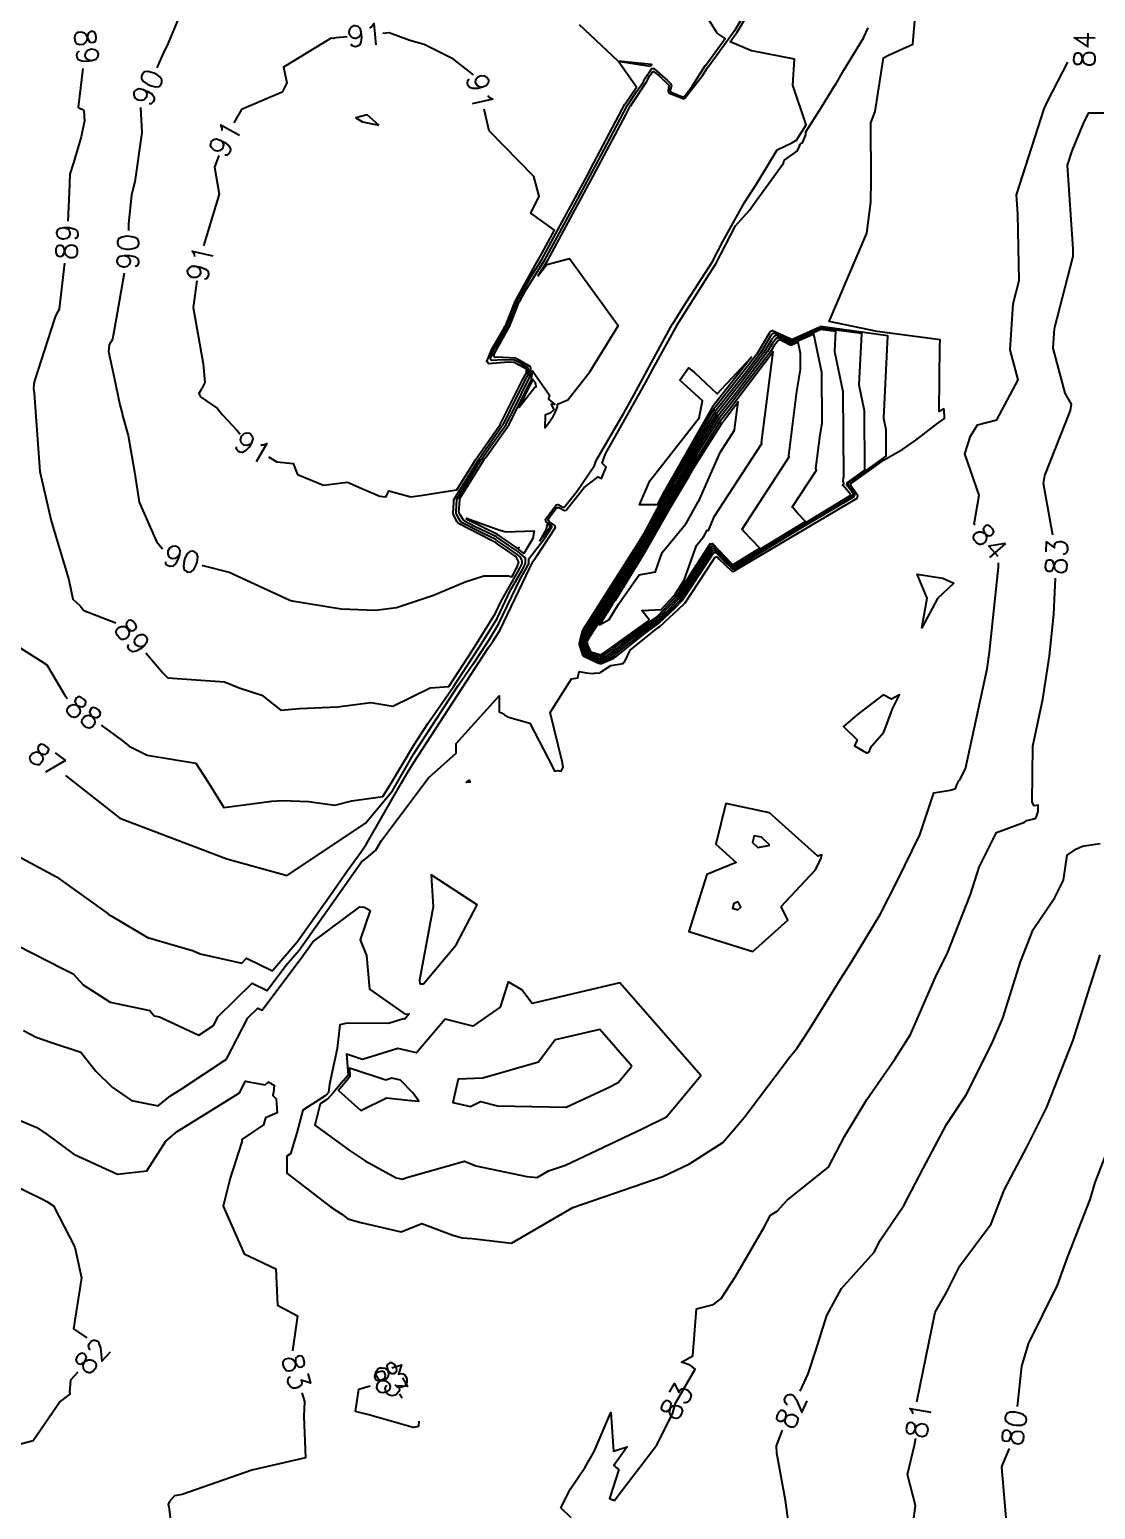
# Model space of a CAD drawing. Header units: metres. Extents: x 729358 to 732680, y 1423022 to 1426117.
# Drawn here: x 730585.2 to 730911.2, y 1424965.1 to 1425417.7 of the extents above; entities that cross this region are included whole.
import ezdxf

# ---------------------------------------------------------------- set-up
doc = ezdxf.new("R2010")
doc.units = ezdxf.units.M
doc.header["$MEASUREMENT"] = 0
for name, color, linetype in [('HR36 IE-Exi_Xref$0$CONTOUR', 8, 'Continuous'), ('HR36 IE-Exi_Xref$0$CONTOURINDEX', 10, 'Continuous'), ('HR36 IE-Exi_Xref$0$CONTOURTEXT', 7, 'Continuous')]:
    doc.layers.add(name, color=color, linetype=linetype)
doc.styles.add('HR36 IE-Exi_Xref$0$5mm', font='simplex', dxfattribs={"height": 5})

msp = doc.modelspace()

# ---------------------------------------------------------------- linework, layer by layer
at = {"layer": 'HR36 IE-Exi_Xref$0$CONTOUR', "flags": 128}
for points, elevation in [([(730781.51, 1425400.62), (730781.2, 1425399.67), (730781.15, 1425399.15), (730781.14, 1425398.98), (730781.25, 1425398.8), (730781.32, 1425398.65), (730781.43, 1425398.58), (730783.13, 1425397.91), (730784.89, 1425397.15), (730785.05, 1425397.13), (730785.26, 1425397.18), (730785.4, 1425397.24), (730785.48, 1425397.32), (730787.89, 1425400.4), (730791.99, 1425406.84), (730792, 1425406.86), (730792, 1425406.86), (730797.99, 1425415.03), (730795.55, 1425416.63), (730793.01, 1425420.72), (730786.54, 1425434.01), (730783.58, 1425439.19), (730779.55, 1425441.73), (730763.9, 1425450.86)], 89), ([(730702.65, 1425196.15), (730702.66, 1425196.16), (730716.3, 1425217.13), (730720.83, 1425223.63), (730720.85, 1425223.65), (730723.41, 1425227.56), (730725.86, 1425231.31), (730728.67, 1425235.89), (730735.26, 1425249.67), (730737.37, 1425253.38), (730737.65, 1425253.91), (730737.66, 1425253.92), (730737.88, 1425254.43), (730737.89, 1425255.89), (730742.71, 1425262.12), (730744.91, 1425265.51), (730744.97, 1425265.67), (730744.92, 1425265.89), (730744.89, 1425266.05), (730744.28, 1425266.47), (730744.18, 1425266.6), (730744.17, 1425266.6), (730743.12, 1425267.34), (730743.08, 1425267.38), (730743.07, 1425267.43), (730742.96, 1425267.97), (730742.97, 1425268.02), (730742.98, 1425268.03), (730745.82, 1425271.81), (730746.24, 1425272.35), (730746.27, 1425272.37), (730746.77, 1425272.47), (730746.82, 1425272.48), (730746.85, 1425272.47), (730747.77, 1425271.95), (730747.94, 1425271.9), (730748.42, 1425271.66), (730748.59, 1425271.7), (730748.77, 1425271.73), (730748.88, 1425271.83), (730752.58, 1425276.49), (730757.97, 1425284.42), (730757.98, 1425284.45), (730758.5, 1425285.94), (730766.98, 1425300.46), (730770.05, 1425305.96), (730779.44, 1425323.27), (730781.9, 1425327.74), (730781.92, 1425327.76), (730781.92, 1425327.77), (730785.2, 1425333), (730793.98, 1425346.56), (730794, 1425346.58), (730794.01, 1425346.6), (730797.27, 1425352.88), (730803.83, 1425364.83), (730803.84, 1425364.85), (730803.85, 1425364.86), (730807.63, 1425370.69), (730813.86, 1425380.92), (730814.02, 1425381.06), (730814.07, 1425381.11), (730814.07, 1425381.11), (730818.35, 1425383.14), (730819.58, 1425383.77), (730819.73, 1425383.9), (730819.76, 1425383.93), (730819.77, 1425383.95), (730820.96, 1425385.82), (730822.68, 1425388.61), (730818.68, 1425400.74), (730819.17, 1425408.71), (730806.09, 1425411.23), (730806.03, 1425411.26), (730799.45, 1425414.01), (730801.57, 1425416.9), (730801.59, 1425416.93), (730801.59, 1425416.94), (730811.06, 1425433.01)], 87), ([(730864.92, 1425301.72), (730863.36, 1425300.91), (730863.61, 1425320.96), (730863.71, 1425322.81), (730863.71, 1425322.81), (730844.42, 1425325.44), (730829.77, 1425328.49), (730841.33, 1425355.51), (730842.52, 1425364.94), (730842.6, 1425371.83), (730842.5, 1425389.25), (730843.8, 1425392.67), (730846.36, 1425409.08), (730847.88, 1425409.9), (730855.38, 1425413.29), (730856.48, 1425426.48)], 85), ([(730682.33, 1425415.54), (730678.9, 1425415.22), (730678.5, 1425415.11), (730678.17, 1425415.02), (730677.46, 1425415.12), (730662.87, 1425406.29), (730663.9, 1425401.43), (730662.48, 1425398.61), (730650.02, 1425393.29), (730647.72, 1425389.18)], 91), ([(730720.96, 1425403.93), (730714.88, 1425408.68), (730705.93, 1425413.23), (730701.55, 1425414.45), (730695.17, 1425416.72), (730693.24, 1425416.54)], 91), ([(730898.15, 1425263.07), (730895.33, 1425278.96), (730895.7, 1425281.31), (730903.56, 1425301.24), (730903.91, 1425303.18), (730901.94, 1425306.59), (730898.3, 1425320.31), (730898.69, 1425326.27), (730904.38, 1425348.44), (730904.34, 1425350.58), (730902.67, 1425376.31), (730904.08, 1425380.7), (730907.78, 1425389.58), (730909.2, 1425392.29), (730917.2, 1425392.31), (730924.31, 1425398.52), (730924.43, 1425411.56)], 83), ([(730601.48, 1425405.87), (730600.09, 1425393.97), (730600.29, 1425393.86), (730600.97, 1425393.49), (730601.16, 1425393.38), (730601.84, 1425393.01), (730601.97, 1425389.49), (730601.96, 1425389.47), (730601.04, 1425384.9), (730598.68, 1425376.97), (730597.49, 1425373.54), (730597.37, 1425367.92), (730596.95, 1425359.18)], 89), ([(730620.78, 1425227.17), (730625.98, 1425221.04), (730627.5, 1425219.51), (730644.82, 1425218.25), (730649.3, 1425216.43), (730656.25, 1425214.15), (730662.09, 1425209.54), (730667.74, 1425210.09), (730679.4, 1425210.58), (730689.55, 1425211.93), (730696.33, 1425210.82), (730707.78, 1425216.42), (730707.8, 1425216.43), (730713.45, 1425216.85), (730714.96, 1425219.17), (730720.89, 1425228.22), (730727.71, 1425239.3), (730729.42, 1425242.88), (730734.58, 1425251.93), (730735.27, 1425253.22), (730735.29, 1425253.26), (730735.83, 1425254.49), (730735.83, 1425255.25), (730735.85, 1425255.39), (730735.82, 1425255.49), (730735.38, 1425256.39), (730734.27, 1425257.29), (730730.24, 1425260.08), (730727.85, 1425261.73), (730727.84, 1425261.74), (730727.82, 1425261.75), (730727.8, 1425261.76), (730723.91, 1425263.65), (730717.28, 1425267.02), (730717.2, 1425267.09), (730717.08, 1425267.21), (730716.42, 1425268.27), (730715.71, 1425269.82), (730715.67, 1425269.94), (730715.64, 1425270.07), (730715.64, 1425270.11), (730715.77, 1425272.14), (730715.88, 1425274), (730715.91, 1425274.11), (730715.95, 1425274.22), (730719.05, 1425279.24), (730723.37, 1425286.21), (730723.37, 1425286.22), (730723.4, 1425286.25), (730725.81, 1425289.74), (730731, 1425296.99), (730731.01, 1425297.01), (730731.03, 1425297.06), (730733.58, 1425302.17), (730737.63, 1425310.33), (730737.67, 1425310.47), (730738.24, 1425311.5), (730738.49, 1425314.2), (730738.5, 1425314.26), (730738.49, 1425314.31), (730738.32, 1425314.66), (730738.28, 1425314.7), (730738.28, 1425314.71), (730734.43, 1425316.94), (730733.96, 1425317.19), (730733.76, 1425317.25), (730733.73, 1425317.26), (730733.73, 1425317.26), (730728.13, 1425317.53), (730727.65, 1425317.5), (730727.43, 1425317.57), (730727.4, 1425317.61), (730727.24, 1425317.77), (730727.17, 1425317.99), (730727.27, 1425318.25), (730727.32, 1425318.48), (730727.33, 1425318.51), (730727.33, 1425318.52), (730728.61, 1425320.87), (730729.03, 1425321.59), (730731.99, 1425326.9), (730732, 1425326.91), (730732.02, 1425326.96), (730732.63, 1425328.5), (730734.97, 1425334.43), (730734.98, 1425334.44), (730735.01, 1425334.5), (730737.08, 1425338.23), (730742.81, 1425347.31), (730742.81, 1425347.33), (730750.53, 1425361.59), (730756.72, 1425373.02), (730756.72, 1425373.03), (730762.7, 1425384.31), (730768.12, 1425394.63), (730768.13, 1425394.65), (730768.15, 1425394.68), (730770.99, 1425398.89), (730772.95, 1425401.81), (730772.96, 1425401.83), (730772.97, 1425401.85), (730773.54, 1425402.91), (730775.4, 1425405.72), (730775.47, 1425405.79), (730775.56, 1425405.82), (730776.02, 1425405.89), (730776.12, 1425405.87), (730776.18, 1425405.83), (730780.28, 1425402.14), (730781.31, 1425401.14), (730781.35, 1425401.08), (730781.51, 1425400.68), (730781.51, 1425400.62)], 89), ([(730691.99, 1425388.47), (730688.43, 1425391.67), (730685.04, 1425390.77), (730687.06, 1425389.57), (730691.99, 1425388.47)], 91.5), ([(730741.9, 1425349.22), (730745.76, 1425356.36), (730738.57, 1425361.61), (730741.04, 1425366.76), (730739.4, 1425372.78), (730725.73, 1425386.74), (730724.23, 1425393.44)], 91), ([(730643.09, 1425379.22), (730641.8, 1425375.7), (730643.16, 1425367.44), (730638.42, 1425351.64)], 91), ([(730595.9, 1425346.35), (730594.22, 1425332.31), (730594.22, 1425332.15), (730593.72, 1425331.28), (730593.72, 1425331.28), (730593.23, 1425330.41), (730593.22, 1425330.41), (730593.2, 1425330.39), (730592.85, 1425329.23), (730586.68, 1425310.27), (730586.53, 1425309.2), (730586.38, 1425307.95), (730586.66, 1425306.61), (730586.8, 1425303.73), (730588.38, 1425282.55), (730591.86, 1425267.48), (730593.28, 1425262.69), (730597.22, 1425249.46), (730598.42, 1425243.53), (730600.65, 1425241.54), (730601.8, 1425240.06), (730611.64, 1425236.28)], 89), ([(730658.25, 1425287.11), (730660.84, 1425285.58), (730665.83, 1425284.98), (730667.12, 1425281.62), (730675.08, 1425278.43), (730682.49, 1425279.32), (730686.87, 1425277.37), (730692.38, 1425275.04), (730694.18, 1425274.87), (730694.46, 1425275.39), (730694.66, 1425275.75), (730694.94, 1425276.27), (730695.14, 1425276.63), (730701.82, 1425274.86), (730701.83, 1425274.85), (730701.84, 1425274.85), (730705.54, 1425275.38), (730712.53, 1425276.43), (730715.92, 1425276.93), (730720.78, 1425284.78), (730721.6, 1425286.11), (730721.62, 1425286.14), (730721.63, 1425286.14), (730728.21, 1425295.63), (730729.23, 1425297.06), (730729.26, 1425297.11), (730729.27, 1425297.12), (730735.37, 1425309.41), (730735.89, 1425310.45), (730735.9, 1425310.46), (730737.17, 1425312.79), (730737.21, 1425313.29), (730737.27, 1425313.5), (730737.22, 1425313.71), (730737.19, 1425313.78), (730737.05, 1425313.93), (730737.02, 1425313.95), (730736.23, 1425314.4), (730733.46, 1425315.89), (730733.4, 1425315.9), (730733.22, 1425315.94), (730733.21, 1425315.94), (730731.65, 1425316.02), (730725.6, 1425315.56), (730725.54, 1425315.58), (730725.14, 1425316.08), (730725.1, 1425316.12), (730725.08, 1425316.18), (730726.48, 1425319.65), (730726.48, 1425319.7), (730726.49, 1425319.71), (730726.51, 1425319.76), (730726.79, 1425320.28), (730730.1, 1425325.93), (730730.7, 1425327), (730730.73, 1425327.05), (730730.73, 1425327.06), (730733.5, 1425334.08), (730733.68, 1425334.54), (730733.71, 1425334.59), (730733.71, 1425334.59), (730740.37, 1425346.58), (730741.02, 1425347.61), (730741.02, 1425347.61), (730741.9, 1425349.22)], 91), ([(730636.39, 1425340.88), (730635.25, 1425332.76), (730638.29, 1425315.47), (730638.87, 1425309.82), (730638.01, 1425308.19), (730637.95, 1425308.08), (730637.52, 1425307.32), (730637.46, 1425307.21), (730637.03, 1425306.45), (730637.46, 1425305.45), (730642.66, 1425301.86), (730644.13, 1425300.06), (730648.66, 1425295.08), (730649.62, 1425294.04)], 91), ([(730818.05, 1425322.56), (730817.42, 1425322.89), (730817.36, 1425322.91), (730812.97, 1425324.92), (730812.88, 1425324.9), (730812.82, 1425324.85), (730812.41, 1425324.7), (730811.83, 1425323.97), (730811.83, 1425323.96), (730808.75, 1425318.77), (730808.72, 1425318.74), (730804.03, 1425312.55), (730794.93, 1425300.91), (730794.9, 1425300.86), (730794.9, 1425300.86), (730794.89, 1425300.86), (730792.3, 1425296.75), (730781.56, 1425277.96), (730779.86, 1425275.12), (730779.86, 1425275.1), (730774.03, 1425264.27), (730772.33, 1425261.31), (730772.31, 1425261.28), (730770.27, 1425257.95), (730756.75, 1425236.72), (730756.75, 1425236.72), (730755.25, 1425234.37), (730755.25, 1425234.36), (730755.21, 1425234.26), (730754.55, 1425233.21), (730753.78, 1425230.15), (730753.76, 1425230.09), (730753.77, 1425230.02), (730753.78, 1425229.78), (730754.65, 1425227.07), (730754.81, 1425226.69), (730754.96, 1425226.52), (730754.98, 1425226.48), (730755.02, 1425226.46), (730758.84, 1425224.6), (730759.65, 1425224.38), (730759.72, 1425224.38), (730760.01, 1425224.38), (730760.09, 1425224.41), (730763.19, 1425225.78), (730764.18, 1425226.44), (730764.18, 1425226.44), (730764.25, 1425226.49), (730771.51, 1425232.36), (730777.32, 1425236.52), (730777.34, 1425236.53), (730777.38, 1425236.57), (730781.55, 1425240.45), (730784.25, 1425243.36), (730784.27, 1425243.39), (730784.31, 1425243.44), (730789.08, 1425250.66), (730794.12, 1425258.37), (730794.16, 1425258.42), (730794.55, 1425258.46), (730794.65, 1425258.51), (730794.78, 1425258.51), (730794.88, 1425258.46), (730797.9, 1425255.24), (730800.01, 1425253.24), (730800.08, 1425253.19), (730800.2, 1425253.17), (730800.49, 1425253.13), (730800.61, 1425253.17), (730828.88, 1425270.43), (730836.94, 1425275.19), (730837.01, 1425275.25), (730837.04, 1425275.36), (730837.15, 1425275.54), (730837.16, 1425275.75), (730836.8, 1425276.3), (730836.71, 1425276.49), (730836.71, 1425276.49), (730835.2, 1425278.38), (730835.19, 1425278.41), (730835.27, 1425279.03), (730835.28, 1425279.07), (730835.31, 1425279.1), (730840.72, 1425282.98), (730840.62, 1425301.16), (730838.98, 1425308.95), (730838.96, 1425309.19), (730839.76, 1425324.72), (730839.77, 1425324.74), (730827.1, 1425326.47), (730827.09, 1425326.46), (730827.03, 1425326.4), (730826.9, 1425326.28), (730821.95, 1425324.08), (730818.51, 1425322.55), (730818.35, 1425322.52), (730818.23, 1425322.52), (730818.05, 1425322.56)], 86.5), ([(730817.99, 1425322.13), (730816.79, 1425322.76), (730816.69, 1425322.78), (730813.54, 1425324.23), (730813.4, 1425324.2), (730813.3, 1425324.12), (730813.01, 1425324.02), (730812.14, 1425322.91), (730812.13, 1425322.9), (730809.83, 1425319.02), (730809.81, 1425318.99), (730802.76, 1425309.7), (730795.34, 1425300.2), (730795.31, 1425300.17), (730795.31, 1425300.16), (730795.3, 1425300.16), (730791.44, 1425294.03), (730782.53, 1425278.45), (730780.06, 1425274.32), (730780.06, 1425274.31), (730775.22, 1425265.3), (730772.43, 1425260.47), (730772.41, 1425260.44), (730769.08, 1425255), (730758.11, 1425237.77), (730758.11, 1425237.77), (730755.9, 1425234.3), (730755.89, 1425234.3), (730755.86, 1425234.21), (730754.88, 1425232.67), (730754.27, 1425230.22), (730754.24, 1425230.14), (730754.26, 1425230.03), (730754.26, 1425229.84), (730754.96, 1425227.67), (730755.26, 1425226.96), (730755.38, 1425226.82), (730755.42, 1425226.76), (730755.5, 1425226.71), (730758.5, 1425225.25), (730759.66, 1425224.95), (730759.76, 1425224.94), (730759.98, 1425224.94), (730760.1, 1425224.98), (730762.5, 1425226.04), (730763.83, 1425226.94), (730763.83, 1425226.94), (730763.89, 1425226.97), (730769.53, 1425231.54), (730777.11, 1425236.97), (730777.12, 1425236.98), (730777.18, 1425237.02), (730780.28, 1425239.91), (730783.8, 1425243.7), (730783.82, 1425243.73), (730783.85, 1425243.77), (730787.47, 1425249.26), (730793.88, 1425259.06), (730793.91, 1425259.09), (730794.41, 1425259.14), (730794.49, 1425259.18), (730794.57, 1425259.18), (730794.65, 1425259.14), (730798.49, 1425255.06), (730800.01, 1425253.61), (730800.1, 1425253.55), (730800.25, 1425253.51), (730800.46, 1425253.49), (730800.62, 1425253.54), (730836.41, 1425275.39), (730836.39, 1425275.4), (730834.13, 1425278.21), (730833.87, 1425278.36), (730834.26, 1425278.96), (730834.11, 1425279.3), (730834.11, 1425279.3), (730834.02, 1425279.6), (730834.15, 1425280.64), (730834.21, 1425280.99), (730834.21, 1425281.02), (730834.07, 1425307), (730831.5, 1425319.15), (730831.48, 1425319.53), (730831.78, 1425325.36), (730831.79, 1425325.39), (730827.04, 1425326.04), (730827.04, 1425326.03), (730827.01, 1425326.01), (730826.84, 1425325.85), (730824.93, 1425325), (730818.45, 1425322.12), (730818.34, 1425322.09), (730818.12, 1425322.1), (730817.99, 1425322.13)], 87), ([(730817.93, 1425321.7), (730816.16, 1425322.62), (730816.01, 1425322.66), (730814.11, 1425323.53), (730813.93, 1425323.5), (730813.79, 1425323.39), (730813.61, 1425323.33), (730812.44, 1425321.85), (730812.43, 1425321.84), (730810.91, 1425319.26), (730810.89, 1425319.25), (730801.5, 1425306.86), (730795.74, 1425299.5), (730795.73, 1425299.47), (730795.72, 1425299.46), (730795.72, 1425299.46), (730790.58, 1425291.32), (730783.5, 1425278.94), (730780.26, 1425273.52), (730780.26, 1425273.51), (730776.4, 1425266.33), (730772.53, 1425259.62), (730772.52, 1425259.6), (730767.88, 1425252.04), (730759.47, 1425238.82), (730759.46, 1425238.82), (730756.54, 1425234.23), (730756.53, 1425234.23), (730756.51, 1425234.16), (730755.22, 1425232.12), (730754.77, 1425230.29), (730754.73, 1425230.18), (730754.75, 1425230.04), (730754.75, 1425229.9), (730755.27, 1425228.28), (730755.72, 1425227.22), (730755.8, 1425227.12), (730755.87, 1425227.03), (730755.99, 1425226.97), (730758.17, 1425225.9), (730759.67, 1425225.51), (730759.79, 1425225.5), (730759.95, 1425225.5), (730760.1, 1425225.56), (730761.82, 1425226.31), (730763.48, 1425227.44), (730763.49, 1425227.44), (730763.53, 1425227.46), (730767.55, 1425230.72), (730776.9, 1425237.41), (730776.91, 1425237.42), (730776.98, 1425237.48), (730779.02, 1425239.38), (730783.34, 1425244.04), (730783.37, 1425244.08), (730783.39, 1425244.1), (730785.86, 1425247.85), (730793.65, 1425259.75), (730793.66, 1425259.77), (730794.27, 1425259.83), (730794.32, 1425259.85), (730794.37, 1425259.85), (730794.42, 1425259.83), (730799.07, 1425254.87), (730800.01, 1425253.98), (730800.11, 1425253.9), (730800.3, 1425253.86), (730800.43, 1425253.85), (730800.62, 1425253.91), (730822.5, 1425267.27), (730820.05, 1425269.81), (730818.66, 1425271.53), (730818.5, 1425271.63), (730825.9, 1425283.03), (730825.79, 1425283.29), (730825.79, 1425283.3), (730825.72, 1425283.53), (730827.02, 1425293.84), (730827.61, 1425297.39), (730827.6, 1425297.67), (730827.52, 1425312.85), (730825.03, 1425324.63), (730818.39, 1425321.68), (730818.33, 1425321.67), (730818.01, 1425321.68), (730817.93, 1425321.7)], 87.5), ([(730774.77, 1425237.08), (730772.51, 1425240.03), (730772.54, 1425240.07), (730778.41, 1425240.37), (730782.43, 1425244.71), (730782.48, 1425244.77), (730782.48, 1425244.77), (730782.65, 1425245.04), (730785.45, 1425249.32), (730789.16, 1425260), (730791.19, 1425262.48), (730791.25, 1425262.58), (730791.41, 1425262.69), (730792.46, 1425264.59), (730792.66, 1425264.61), (730792.82, 1425264.51), (730794.73, 1425268.91), (730809.19, 1425291.17), (730809.14, 1425291.28), (730809.14, 1425291.3), (730809.11, 1425291.4), (730812.63, 1425319.18), (730798.97, 1425301.17), (730796.56, 1425298.09), (730796.55, 1425298.08), (730796.54, 1425298.07), (730796.54, 1425298.06), (730788.86, 1425285.89), (730785.45, 1425279.93), (730780.66, 1425271.91), (730780.66, 1425271.91), (730778.77, 1425268.4), (730772.73, 1425257.93), (730772.73, 1425257.92), (730765.49, 1425246.13), (730762.18, 1425240.93), (730762.18, 1425240.92), (730757.83, 1425234.1), (730757.82, 1425234.09), (730757.81, 1425234.07), (730755.9, 1425231.03), (730755.75, 1425230.44), (730755.69, 1425230.27), (730755.72, 1425230.06), (730755.72, 1425230.01), (730755.89, 1425229.5), (730756.62, 1425227.76), (730756.65, 1425227.73), (730756.75, 1425227.58), (730756.95, 1425227.47), (730757.5, 1425227.2), (730759.68, 1425226.63), (730759.86, 1425226.62), (730759.89, 1425226.62), (730760.11, 1425226.7), (730760.44, 1425226.85), (730762.79, 1425228.43), (730762.79, 1425228.44), (730762.8, 1425228.44), (730763.6, 1425229.08), (730774.77, 1425237.08)], 88.5), ([(730788.53, 1425312.84), (730795.55, 1425306.29), (730806, 1425317.53), (730794.11, 1425302.32), (730794.07, 1425302.26), (730794.02, 1425302.17), (730779.62, 1425276.98), (730779.47, 1425276.72), (730779.45, 1425276.7), (730777.15, 1425272.41), (730771.73, 1425272.38), (730774.88, 1425279.69), (730774.88, 1425279.71), (730774.88, 1425279.71), (730790.03, 1425299.02), (730791.04, 1425304.15), (730784.05, 1425310.51), (730784.06, 1425310.53), (730786.78, 1425314.28), (730788.53, 1425312.84)], 85.5), ([(730739.08, 1425310.93), (730739.91, 1425309.75), (730739.91, 1425309.75), (730739.86, 1425309.54), (730739.97, 1425309.16), (730740.02, 1425308.57), (730740.01, 1425308.36), (730739.78, 1425308.3), (730734.91, 1425302.14), (730738.93, 1425310.24), (730739.01, 1425310.47), (730739.04, 1425310.53), (730739.08, 1425310.93)], 87.5), ([(730581.57, 1425137.64), (730595.47, 1425130.5), (730598.55, 1425128.93), (730601.62, 1425125.56), (730609.85, 1425120.31), (730621.95, 1425117.71), (730623.34, 1425116.08), (730625, 1425115.76), (730636.99, 1425110.14), (730641.46, 1425113.09), (730642.89, 1425115.85), (730653.3, 1425126.07), (730657.92, 1425123.81), (730663.6, 1425131.45), (730667.68, 1425136.2), (730686.77, 1425163.22), (730688.36, 1425164.4), (730691.13, 1425166.75), (730692.85, 1425169.77), (730707.21, 1425188.87), (730707.23, 1425188.89), (730715.65, 1425196.41), (730715.73, 1425199.42), (730728.86, 1425213.97), (730728.8, 1425209.11), (730729.72, 1425208.68), (730730.34, 1425208.26), (730730.53, 1425208.1), (730730.73, 1425207.93), (730731.35, 1425207.51), (730738.23, 1425205.61), (730745.25, 1425192.04), (730745.81, 1425190.97), (730746.78, 1425191.1), (730747.77, 1425190.92), (730748.43, 1425192.12), (730748.07, 1425193.93), (730744.39, 1425208.9), (730750.91, 1425219.21), (730752.86, 1425219.51), (730752.99, 1425220.05), (730753.1, 1425220.48), (730753.2, 1425220.91), (730753.32, 1425221.46), (730755.44, 1425221.05), (730757.47, 1425220.77), (730758.03, 1425220.87), (730759.59, 1425221.05), (730759.64, 1425221.06), (730759.7, 1425221.1), (730763.01, 1425223.23), (730766.77, 1425223.82), (730766.8, 1425223.94), (730767.12, 1425224.24), (730768.89, 1425227.89), (730777.44, 1425234.82), (730777.95, 1425235.18), (730777.97, 1425235.2), (730777.98, 1425235.21), (730785.33, 1425242.05), (730785.61, 1425242.35), (730785.62, 1425242.35), (730785.69, 1425242.44), (730793.89, 1425254.89), (730794.82, 1425256.31), (730794.89, 1425256.39), (730794.97, 1425256.4), (730795.16, 1425256.51), (730795.39, 1425256.51), (730795.58, 1425256.4), (730796.14, 1425255.8), (730800.01, 1425252.13), (730800.02, 1425252.12), (730800.04, 1425252.12), (730800.58, 1425252.06), (730800.6, 1425252.06), (730805.9, 1425255.3), (730838.31, 1425274.45), (730838.33, 1425274.47), (730838.44, 1425274.94), (730838.49, 1425275.01), (730838.49, 1425275.1), (730837, 1425277.36), (730836.97, 1425277.43), (730836.95, 1425277.47), (730836.35, 1425278.21), (730836.32, 1425278.37), (730836.35, 1425278.62), (730836.39, 1425278.78), (730836.51, 1425278.89), (730846.61, 1425286.14), (730852.31, 1425289.4), (730852.32, 1425289.41), (730856.23, 1425292.13), (730862.59, 1425297.01), (730865, 1425298.84), (730864.92, 1425301.72)], 85), ([(730763.54, 1425241.98), (730763.53, 1425241.97), (730759.54, 1425235.71), (730762.45, 1425237.36), (730765.3, 1425242.04), (730765.31, 1425242.04), (730765.31, 1425242.05), (730771.7, 1425250.96), (730776.64, 1425251.93), (730776.65, 1425251.95), (730778.69, 1425257.82), (730785.9, 1425266.6), (730785.93, 1425266.65), (730786, 1425266.7), (730789.67, 1425273.32), (730789.76, 1425273.33), (730789.83, 1425273.28), (730796.39, 1425288.42), (730800.83, 1425295.25), (730800.81, 1425295.28), (730800.82, 1425295.31), (730800.81, 1425295.34), (730801.89, 1425303.84), (730797.71, 1425298.33), (730796.97, 1425297.38), (730796.97, 1425297.38), (730796.96, 1425297.37), (730796.95, 1425297.36), (730788, 1425283.18), (730786.42, 1425280.42), (730780.86, 1425271.11), (730780.86, 1425271.11), (730779.96, 1425269.43), (730772.83, 1425257.08), (730772.83, 1425257.08), (730764.3, 1425243.17), (730763.54, 1425241.98)], 89), ([(730718.85, 1425268.08), (730718.87, 1425268.23), (730718.98, 1425268.32), (730718.99, 1425268.32), (730719.62, 1425268.05), (730729.08, 1425264.6), (730729.14, 1425264.6), (730730.87, 1425264.14), (730739.55, 1425264.41), (730739.46, 1425264.14), (730739.4, 1425263.87), (730739.09, 1425262.1), (730736.41, 1425257.53), (730734.76, 1425258.87), (730733.95, 1425259.43), (730728.34, 1425263.31), (730728.34, 1425263.31), (730728.34, 1425263.31), (730728.29, 1425263.34), (730719.17, 1425267.76), (730719.1, 1425267.8), (730718.92, 1425267.95), (730718.92, 1425267.95), (730718.85, 1425268.07), (730718.85, 1425268.08)], 87), ([(730741.15, 1425261.31), (730743.94, 1425264.9), (730744.35, 1425265.54), (730744.43, 1425265.76), (730744.43, 1425265.8), (730744.38, 1425266.03), (730744.28, 1425266.1), (730744.14, 1425266.27), (730744.13, 1425266.28), (730743.63, 1425266.63), (730743.52, 1425266.4), (730743.26, 1425264.9), (730741.15, 1425261.31)], 87.5), ([(730734.88, 1425259.27), (730734.88, 1425259.27), (730734.81, 1425259.32), (730734.93, 1425259.32), (730734.93, 1425259.32), (730734.93, 1425259.32), (730734.93, 1425259.3), (730734.9, 1425259.25), (730734.88, 1425259.27)], 86.5), ([(730750.87, 1424962.58), (730747.66, 1424965.57), (730750.68, 1424971.42), (730755.19, 1424978.04), (730757.87, 1424982.87), (730763.01, 1424994.74), (730763.84, 1424982.9), (730767.95, 1424984.24), (730763.88, 1424978.55), (730764.31, 1424978.23), (730764.66, 1424977.94), (730765.1, 1424977.61), (730765.45, 1424977.32), (730762.59, 1424968.48), (730764.07, 1424967.81), (730765.49, 1424969.84), (730777.2, 1424985.02), (730781.98, 1424994.68), (730782.77, 1424997.67), (730788.81, 1425007.98), (730788.14, 1425008.51), (730788.02, 1425008.6), (730787.35, 1425009.13), (730787.23, 1425009.21), (730784.56, 1425010.16), (730788.12, 1425012.14), (730789.17, 1425026.44), (730794.43, 1425027.82), (730796.78, 1425029.61), (730801.11, 1425036.39), (730809.93, 1425051.44), (730811.87, 1425055.15), (730813.87, 1425056.37), (730816.87, 1425059.68), (730829.57, 1425069.79), (730834.41, 1425079.22), (730841.26, 1425090.54), (730849.87, 1425102.86), (730854.65, 1425110.37), (730862.63, 1425128.61), (730865.86, 1425135.04), (730873.01, 1425153.19), (730875.68, 1425161.56), (730880.98, 1425172.14), (730889.49, 1425175.38), (730890.21, 1425175.86), (730890.26, 1425175.88), (730892.34, 1425176.4), (730892.92, 1425176.48), (730893.24, 1425177.31), (730893.28, 1425177.41), (730893.61, 1425178.25), (730893.65, 1425178.34), (730893.7, 1425180.48), (730892.49, 1425180.33), (730891.8, 1425181.46), (730892.03, 1425198.54), (730895.16, 1425212.9), (730897.11, 1425226.21), (730898.43, 1425238.9), (730898.96, 1425249.92)], 83), ([(730846.31, 1425214.3), (730838.41, 1425208.22), (730834.18, 1425204.59), (730838.37, 1425200.54), (730838.33, 1425200.56), (730838.22, 1425200.29), (730837.94, 1425199.64), (730837.83, 1425199.37), (730837.54, 1425198.72), (730841.23, 1425196.55), (730841.24, 1425196.55), (730841.24, 1425196.55), (730841.94, 1425196.75), (730841.94, 1425196.75), (730841.96, 1425196.8), (730842.34, 1425197.67), (730842.33, 1425197.67), (730842.71, 1425198.54), (730842.71, 1425198.54), (730842.73, 1425198.59), (730842.87, 1425198.78), (730846.5, 1425202.86), (730849.12, 1425210), (730851.23, 1425214.25), (730848.82, 1425213), (730846.31, 1425214.3)], 85), ([(730596.17, 1425189.6), (730612.84, 1425176.54), (730645.54, 1425164.12), (730663.96, 1425159.05), (730687.93, 1425174.99), (730696.24, 1425184.88), (730702.66, 1425196.16)], 87), ([(730718.78, 1425187.5), (730718.78, 1425187.51), (730719.63, 1425188.2), (730719.97, 1425187.57), (730718.78, 1425187.5)], 84.5), ([(730815.1, 1425149.5), (730825.46, 1425160.69), (730827.2, 1425164.01), (730827.49, 1425165.29), (730826.31, 1425164.89), (730811.48, 1425178.19), (730798.2, 1425181.09), (730795.15, 1425168.62), (730801.3, 1425163.02), (730792.31, 1425159.31), (730786.85, 1425141.85), (730806.44, 1425135.78), (730817.08, 1425145.32), (730815.1, 1425149.5)], 85), ([(730811.66, 1425168.33), (730809.03, 1425170.7), (730806.81, 1425171.18), (730806.3, 1425169.1), (730807.99, 1425167.57), (730811.66, 1425168.33)], 85.5), ([(730708.66, 1425149.4), (730704.48, 1425126.99), (730704.56, 1425126.02), (730704.79, 1425125.85), (730705.68, 1425125.9), (730715.7, 1425137.81), (730722.16, 1425150.04), (730708.09, 1425159.21), (730708.66, 1425149.4)], 84.5), ([(730801.89, 1425151), (730800.61, 1425150.47), (730800.15, 1425149), (730801.8, 1425148.49), (730802.7, 1425149.3), (730801.89, 1425151)], 85.5), ([(730856.54, 1424998.04), (730862.22, 1425025.5), (730865.74, 1425031.66), (730869.73, 1425039.63), (730879.33, 1425052.49), (730883.29, 1425062.73), (730890.3, 1425076.12), (730896.37, 1425088.14), (730904.39, 1425108.7), (730909.6, 1425125.17), (730912.62, 1425134.76)], 81), ([(730687.04, 1425102.74), (730682.18, 1425104.36), (730682.62, 1425097.97), (730681.19, 1425096.2), (730681.17, 1425096.18), (730678.08, 1425092.5), (730676.29, 1425090.63), (730676.25, 1425090.6), (730676.13, 1425090.49), (730674.14, 1425089.21), (730672.42, 1425082.7), (730682.96, 1425074.96), (730687.84, 1425071.7), (730697.35, 1425066.55), (730699.32, 1425066.1), (730700.58, 1425066.6), (730718.28, 1425071.61), (730721.7, 1425070.19), (730737.29, 1425067), (730740.43, 1425066.65), (730743.95, 1425068.68), (730749.09, 1425070.45), (730772.62, 1425081.52), (730780.04, 1425085.22), (730790.48, 1425097.84), (730765.78, 1425126.18), (730738.97, 1425119.89), (730735.75, 1425124.08), (730731.57, 1425126.47), (730729.11, 1425118.78), (730720.75, 1425112.9), (730712.35, 1425115.03), (730703.58, 1425104.76), (730697.8, 1425106.09), (730687.04, 1425102.74)], 84.5), ([(730769.41, 1425100.69), (730759.59, 1425111.96), (730745.99, 1425108.77), (730740.85, 1425101.91), (730723.86, 1425097.01), (730716.29, 1425096.75), (730714.63, 1425089.55), (730720.08, 1425088.39), (730723.13, 1425089.87), (730728.35, 1425088.62), (730749.38, 1425088.12), (730762.31, 1425094.2), (730765.26, 1425095.67), (730769.41, 1425100.69)], 85), ([(730694.16, 1425096.41), (730683.03, 1425100.12), (730683.21, 1425097.51), (730682.63, 1425096.79), (730682.62, 1425096.78), (730679.68, 1425093.28), (730686.49, 1425087.13), (730694.34, 1425091.01), (730700.93, 1425090.28), (730704.28, 1425090.04), (730702.4, 1425092.54), (730698.69, 1425096.37), (730696.01, 1425096.99), (730694.16, 1425096.41)], 85), ([(730581.64, 1425084.38), (730587.45, 1425081.93), (730590.56, 1425079.76), (730598.47, 1425073.99), (730598.85, 1425073.8), (730598.98, 1425073.71), (730612.1, 1425067.65), (730621.07, 1425068.65), (730626.88, 1425077.79), (730630.39, 1425080.7), (730647.52, 1425091.33), (730649.39, 1425092.57), (730651.22, 1425096.07), (730652.74, 1425095.81), (730657.23, 1425094.98), (730658.32, 1425095.87), (730658.39, 1425095.83), (730659.18, 1425095.37), (730659.26, 1425095.33), (730660.05, 1425094.87), (730659.8, 1425092.63), (730659.65, 1425091.92), (730659.62, 1425091.71), (730659.62, 1425091.7), (730660.63, 1425090.76), (730660.62, 1425090.72), (730660.91, 1425086.4), (730657.35, 1425084.88), (730656.73, 1425082.76), (730650.12, 1425078.28), (730650.11, 1425078.26), (730650.11, 1425077.51), (730646.44, 1425066.09), (730646.43, 1425066.07), (730644.47, 1425057.85), (730650.87, 1425043.34), (730660.52, 1425038.69), (730661.07, 1425027.65), (730667.21, 1425024.35), (730665.65, 1425013.63)], 83), ([(730704.17, 1424990.45), (730702.55, 1424990.15), (730689.01, 1424994.05), (730684.89, 1424995.08), (730685.95, 1425001.88), (730689.4, 1425002.96)], 83), ([(730668.53, 1425000.84), (730669.28, 1424998.16), (730669.09, 1424993.54), (730669.65, 1424980.91), (730653.15, 1424977.14), (730631.87, 1424969.65), (730629.5, 1424969.3), (730628.06, 1424967.59), (730627.61, 1424966.61), (730627.78, 1424965.93), (730629.73, 1424950.9)], 83), ([(730698.4, 1425000.53), (730699.15, 1424999.29)], 83), ([(730704.3, 1424992.08), (730704.17, 1424990.45)], 83), ([(730854.2, 1424951.42), (730856.14, 1424966.34), (730853.77, 1424975.82), (730855.91, 1424984.78), (730856.25, 1424986.97)], 81)]:
    msp.add_lwpolyline(points, dxfattribs=dict(at, elevation=elevation))
at = {"layer": 'HR36 IE-Exi_Xref$0$CONTOURINDEX', "flags": 128}
for points, elevation in [([(730686.43, 1425451.27), (730683.98, 1425450.43), (730670.08, 1425452.15), (730653.48, 1425456.09), (730646.27, 1425448.15), (730645.05, 1425440.56), (730641.02, 1425438.25), (730633.88, 1425428.21), (730633.46, 1425428.1), (730633.38, 1425427.61), (730627.32, 1425412.9), (730626.29, 1425410.94), (730624.11, 1425406.02)], 90), ([(730702.69, 1425198.85), (730702.71, 1425198.88), (730707.03, 1425205.53), (730714.79, 1425216.64), (730714.81, 1425216.67), (730719.19, 1425223.37), (730723.37, 1425229.76), (730728.19, 1425237.6), (730732.34, 1425246.28), (730735.97, 1425252.66), (730736.46, 1425253.57), (730736.47, 1425253.59), (730736.86, 1425254.46), (730736.86, 1425255.88), (730736.87, 1425255.93), (730736.86, 1425255.97), (730736.68, 1425256.32), (730734.51, 1425258.08), (730732.09, 1425259.76), (730728.09, 1425262.52), (730728.09, 1425262.53), (730728.08, 1425262.53), (730728.04, 1425262.55), (730721.54, 1425265.7), (730718.19, 1425267.41), (730718.06, 1425267.52), (730718, 1425267.58), (730716.94, 1425269.28), (730716.62, 1425269.97), (730716.56, 1425270.15), (730716.55, 1425270.21), (730716.54, 1425270.28), (730716.6, 1425271.19), (730716.76, 1425274.05), (730716.77, 1425274.1), (730716.83, 1425274.28), (730718.18, 1425276.47), (730724.25, 1425286.26), (730724.25, 1425286.26), (730724.28, 1425286.31), (730724.61, 1425286.79), (730731.88, 1425296.96), (730731.88, 1425296.97), (730731.92, 1425297.03), (730732.68, 1425298.55), (730738.5, 1425310.27), (730738.56, 1425310.47), (730738.77, 1425310.86), (730739, 1425313.37), (730744.22, 1425305.94), (730744.22, 1425305.94), (730743.93, 1425304.75), (730745.82, 1425303.07), (730744.7, 1425303.21), (730745.58, 1425301.48), (730745.59, 1425301.43), (730745.44, 1425301.37), (730744.43, 1425300.43), (730743.83, 1425300.26), (730742.88, 1425299.86), (730742.79, 1425295.98), (730743.63, 1425296.95), (730745.37, 1425299.45), (730746.08, 1425300.86), (730746.63, 1425302.33), (730746.68, 1425302.48), (730746.71, 1425303.13), (730749.86, 1425304.48), (730756.58, 1425313.04), (730765.28, 1425327.18), (730750.34, 1425347.63), (730743.44, 1425345.77), (730740.72, 1425342.45), (730743.7, 1425347.17), (730743.71, 1425347.19), (730754.85, 1425367.77), (730757.61, 1425372.87), (730757.62, 1425372.89), (730767.56, 1425391.66), (730768.94, 1425394.29), (730768.94, 1425394.29), (730768.97, 1425394.35), (730769.7, 1425395.42), (730773.74, 1425401.47), (730773.75, 1425401.47), (730773.77, 1425401.52), (730774.96, 1425403.71), (730775.59, 1425404.66), (730775.72, 1425404.8), (730775.91, 1425404.86), (730776.06, 1425404.88), (730776.26, 1425404.85), (730776.38, 1425404.77), (730777.74, 1425403.55), (730780.58, 1425400.81), (730780.68, 1425400.65), (730780.73, 1425400.51), (730780.75, 1425400.35), (730780.64, 1425400.02), (730780.52, 1425398.84), (730780.52, 1425398.78), (730780.76, 1425398.38), (730780.79, 1425398.32), (730780.83, 1425398.29), (730784.56, 1425396.84), (730785.06, 1425396.62), (730785.1, 1425396.61), (730785.57, 1425396.74), (730785.61, 1425396.75), (730785.63, 1425396.78), (730791.01, 1425403.65), (730792.7, 1425406.3), (730792.71, 1425406.31), (730792.71, 1425406.32), (730796.29, 1425411.21), (730800.86, 1425417.44), (730800.87, 1425417.45), (730800.88, 1425417.47), (730805.35, 1425425.05)], 88), ([(730702.6, 1425193.44), (730702.61, 1425193.44), (730725.57, 1425228.74), (730726.88, 1425230.62), (730726.89, 1425230.63), (730727.63, 1425231.76), (730728.34, 1425232.85), (730729.16, 1425234.18), (730738.18, 1425253.07), (730738.77, 1425254.1), (730738.85, 1425254.25), (730738.85, 1425254.26), (730738.91, 1425254.4), (730738.91, 1425254.8), (730740.26, 1425256.55), (730746.02, 1425265.45), (730746.03, 1425265.49), (730745.91, 1425266.07), (730745.9, 1425266.1), (730744.27, 1425267.22), (730744.25, 1425267.25), (730744.25, 1425267.25), (730744.01, 1425267.42), (730743.87, 1425267.57), (730743.83, 1425267.77), (730743.8, 1425267.89), (730743.86, 1425268.09), (730743.89, 1425268.13), (730744.55, 1425269.01), (730746.42, 1425271.45), (730746.58, 1425271.57), (730746.7, 1425271.6), (730746.9, 1425271.62), (730747.03, 1425271.58), (730747.25, 1425271.46), (730747.29, 1425271.45), (730748.78, 1425270.67), (730748.8, 1425270.68), (730749.36, 1425270.78), (730749.37, 1425270.8), (730754.82, 1425277.65), (730759.09, 1425280.98), (730760.15, 1425280.44), (730761.61, 1425283.86), (730761.61, 1425283.9), (730760.35, 1425285.14), (730761.35, 1425288.01), (730763.64, 1425291.93), (730773.58, 1425309.69), (730775.96, 1425314.06), (730783.28, 1425327.37), (730783.28, 1425327.37), (730783.3, 1425327.4), (730793.05, 1425342.97), (730795.06, 1425346.08), (730795.07, 1425346.09), (730795.09, 1425346.13), (730801.12, 1425357.75), (730805.37, 1425362.49), (730805.4, 1425362.52), (730807.44, 1425365.39), (730815.77, 1425376.88), (730816.03, 1425377.78), (730816.16, 1425377.91), (730820.13, 1425380.64), (730821.03, 1425382.82), (730821.16, 1425382.96), (730821.58, 1425383.14), (730822.53, 1425385.35), (730822.61, 1425385.58), (730822.64, 1425386.44), (730827.41, 1425394), (730831.65, 1425400.86), (730831.66, 1425400.87), (730834.3, 1425405.35), (730840.35, 1425415.32), (730840.38, 1425415.38), (730840.38, 1425415.39), (730841.69, 1425418.27)], 86), ([(730708.77, 1425244.77), (730718.45, 1425248.86), (730724.17, 1425250.7), (730731.73, 1425250.68), (730732.7, 1425250.37), (730733.18, 1425251.21), (730734.07, 1425252.88), (730734.1, 1425252.93), (730734.8, 1425254.52), (730734.8, 1425254.62), (730734.84, 1425254.84), (730734.79, 1425255.01), (730734.07, 1425256.46), (730734.02, 1425256.51), (730728.38, 1425260.4), (730727.6, 1425260.94), (730727.59, 1425260.95), (730727.56, 1425260.97), (730727.55, 1425260.97), (730726.28, 1425261.59), (730716.37, 1425266.63), (730716.34, 1425266.66), (730716.16, 1425266.84), (730715.9, 1425267.26), (730714.8, 1425269.66), (730714.78, 1425269.72), (730714.74, 1425269.92), (730714.74, 1425269.94), (730714.95, 1425273.09), (730714.99, 1425273.95), (730715.05, 1425274.12), (730715.06, 1425274.17), (730719.92, 1425282.01), (730722.49, 1425286.16), (730722.5, 1425286.18), (730722.51, 1425286.2), (730727.01, 1425292.68), (730730.11, 1425297.03), (730730.13, 1425297.06), (730730.15, 1425297.09), (730734.47, 1425305.79), (730736.76, 1425310.39), (730736.78, 1425310.47), (730737.7, 1425312.15), (730737.85, 1425313.74), (730737.88, 1425313.88), (730737.85, 1425314.01), (730737.75, 1425314.22), (730737.66, 1425314.32), (730737.65, 1425314.33), (730735.33, 1425315.67), (730733.71, 1425316.54), (730733.58, 1425316.58), (730733.48, 1425316.6), (730733.47, 1425316.6), (730729.89, 1425316.78), (730726.62, 1425316.53), (730726.49, 1425316.57), (730726.27, 1425316.84), (730726.17, 1425316.95), (730726.13, 1425317.09), (730726.87, 1425318.95), (730726.9, 1425319.09), (730726.91, 1425319.11), (730726.92, 1425319.14), (730727.7, 1425320.58), (730729.57, 1425323.76), (730731.35, 1425326.95), (730731.36, 1425326.98), (730731.38, 1425327.01), (730733.07, 1425331.29), (730734.33, 1425334.49), (730734.34, 1425334.51), (730734.36, 1425334.54), (730738.73, 1425342.41), (730741.91, 1425347.46), (730741.92, 1425347.47), (730746.21, 1425355.41), (730755.83, 1425373.17), (730755.83, 1425373.17), (730757.83, 1425376.96), (730767.3, 1425394.97), (730767.33, 1425395.02), (730767.33, 1425395.02), (730770.8, 1425400.16), (730765.2, 1425408.11), (730753.44, 1425419.18)], 90), ([(730775.46, 1425406.91), (730775.53, 1425406.98), (730775.39, 1425407.07), (730765.2, 1425408.11), (730775.06, 1425406.54), (730775.22, 1425406.78), (730775.22, 1425406.78), (730775.22, 1425406.78), (730775.33, 1425406.79), (730775.46, 1425406.91)], 90), ([(730874.41, 1425266.12), (730874.09, 1425266.48), (730875.66, 1425275.32), (730871.27, 1425288.03), (730872.97, 1425293.44), (730875.13, 1425296.88), (730881.05, 1425298.41), (730887.52, 1425310.65), (730885.11, 1425319.76), (730886.03, 1425333.83), (730887.86, 1425340.95), (730887.47, 1425361.34), (730887.09, 1425367.2), (730895.57, 1425393.54), (730896.49, 1425395.74), (730902.78, 1425407.77)], 84), ([(730619.18, 1425393.88), (730619.56, 1425386.26), (730617.43, 1425371.2), (730616.37, 1425367.21), (730615.51, 1425358.35), (730615.46, 1425356.33)], 90), ([(730614.19, 1425343.26), (730611.69, 1425329.23), (730610.57, 1425323.09), (730610.17, 1425322.37), (730610.09, 1425322.22), (730609.7, 1425321.49), (730609.61, 1425321.34), (730609.37, 1425319.33), (730611.07, 1425311.31), (730612.85, 1425303.01), (730613.54, 1425300.44), (730613.62, 1425299.66), (730615.38, 1425293.59), (730617.26, 1425282.45), (730618.73, 1425273.21), (730624.02, 1425261.13), (730625.9, 1425258.96)], 90), ([(730818.11, 1425322.99), (730818.05, 1425323.03), (730818.04, 1425323.03), (730812.41, 1425325.61), (730812.36, 1425325.6), (730812.33, 1425325.58), (730811.81, 1425325.39), (730811.53, 1425325.03), (730811.53, 1425325.03), (730807.67, 1425318.52), (730807.64, 1425318.48), (730805.29, 1425315.39), (730794.52, 1425301.61), (730794.49, 1425301.56), (730794.48, 1425301.56), (730794.48, 1425301.56), (730793.16, 1425299.46), (730780.59, 1425277.47), (730779.67, 1425275.92), (730779.65, 1425275.9), (730772.85, 1425263.23), (730772.23, 1425262.16), (730772.21, 1425262.12), (730771.47, 1425260.91), (730755.4, 1425235.67), (730755.4, 1425235.67), (730754.61, 1425234.44), (730754.61, 1425234.43), (730754.55, 1425234.31), (730754.21, 1425233.76), (730753.29, 1425230.08), (730753.28, 1425230.05), (730753.29, 1425230.01), (730753.29, 1425229.72), (730754.34, 1425226.46), (730754.35, 1425226.42), (730754.54, 1425226.21), (730754.54, 1425226.21), (730754.54, 1425226.21), (730759.17, 1425223.94), (730759.65, 1425223.82), (730759.69, 1425223.82), (730760.04, 1425223.82), (730760.09, 1425223.84), (730763.88, 1425225.51), (730764.52, 1425225.94), (730764.52, 1425225.94), (730764.62, 1425226), (730773.48, 1425233.18), (730777.53, 1425236.07), (730777.55, 1425236.09), (730777.58, 1425236.11), (730782.81, 1425240.98), (730784.71, 1425243.03), (730784.72, 1425243.04), (730784.77, 1425243.1), (730790.68, 1425252.07), (730794.35, 1425257.69), (730794.4, 1425257.74), (730794.69, 1425257.77), (730794.82, 1425257.85), (730794.98, 1425257.85), (730795.12, 1425257.77), (730797.32, 1425255.43), (730800.01, 1425252.87), (730800.06, 1425252.83), (730800.15, 1425252.82), (730800.52, 1425252.77), (730800.61, 1425252.8), (730821.22, 1425265.38), (730837.4, 1425274.94), (730837.45, 1425274.99), (730837.51, 1425275.22), (730837.59, 1425275.36), (730837.6, 1425275.53), (730836.87, 1425276.65), (730836.8, 1425276.8), (730836.79, 1425276.82), (730835.59, 1425278.32), (730835.57, 1425278.4), (730835.63, 1425278.9), (730835.65, 1425278.97), (730835.71, 1425279.03), (730847.22, 1425287.29), (730847.18, 1425295.31), (730846.45, 1425298.75), (730846.44, 1425298.86), (730847.75, 1425324.08), (730847.75, 1425324.1), (730827.16, 1425326.91), (730827.14, 1425326.89), (730827.04, 1425326.8), (730826.95, 1425326.72), (730818.97, 1425323.17), (730818.57, 1425322.99), (730818.36, 1425322.94), (730818.35, 1425322.94), (730818.11, 1425322.99)], 86), ([(730817.88, 1425321.27), (730815.54, 1425322.49), (730815.33, 1425322.54), (730814.67, 1425322.84), (730814.45, 1425322.8), (730814.27, 1425322.66), (730814.21, 1425322.64), (730812.75, 1425320.79), (730812.73, 1425320.77), (730811.99, 1425319.51), (730811.98, 1425319.5), (730800.23, 1425304.01), (730796.15, 1425298.79), (730796.14, 1425298.77), (730796.13, 1425298.77), (730796.13, 1425298.76), (730789.72, 1425288.61), (730784.48, 1425279.44), (730780.46, 1425272.71), (730780.46, 1425272.71), (730777.59, 1425267.36), (730772.63, 1425258.77), (730772.62, 1425258.76), (730766.69, 1425249.08), (730760.83, 1425239.88), (730760.82, 1425239.87), (730757.18, 1425234.17), (730757.18, 1425234.16), (730757.16, 1425234.12), (730755.56, 1425231.58), (730755.26, 1425230.36), (730755.21, 1425230.23), (730755.23, 1425230.05), (730755.23, 1425229.95), (730755.58, 1425228.89), (730756.17, 1425227.49), (730756.22, 1425227.43), (730756.31, 1425227.31), (730756.47, 1425227.22), (730757.83, 1425226.55), (730759.68, 1425226.07), (730759.83, 1425226.06), (730759.92, 1425226.06), (730760.11, 1425226.13), (730761.13, 1425226.58), (730763.14, 1425227.94), (730763.14, 1425227.94), (730763.16, 1425227.95), (730765.57, 1425229.9), (730776.7, 1425237.86), (730776.7, 1425237.86), (730776.78, 1425237.93), (730777.76, 1425238.85), (730782.89, 1425244.38), (730782.92, 1425244.42), (730782.94, 1425244.44), (730784.26, 1425246.44), (730793.41, 1425260.44), (730793.42, 1425260.45), (730794.13, 1425260.51), (730794.15, 1425260.52), (730794.17, 1425260.52), (730794.18, 1425260.51), (730799.66, 1425254.69), (730800.01, 1425254.35), (730800.13, 1425254.26), (730800.35, 1425254.21), (730800.4, 1425254.21), (730800.62, 1425254.28), (730808.6, 1425259.14), (730803.7, 1425264.22), (730803.18, 1425264.86), (730803.13, 1425264.9), (730817.55, 1425287.1), (730817.46, 1425287.29), (730817.47, 1425287.3), (730817.41, 1425287.47), (730819.89, 1425307.04), (730821.01, 1425313.78), (730820.99, 1425314.32), (730820.97, 1425318.7), (730820.25, 1425322.1), (730818.34, 1425321.25), (730818.32, 1425321.24), (730817.9, 1425321.26), (730817.88, 1425321.27)], 88), ([(730638.05, 1425253.92), (730638.2, 1425253.87), (730646.28, 1425251.81), (730664.6, 1425243.34), (730665.09, 1425243.09), (730665.53, 1425242.98), (730680.49, 1425240.59), (730691.01, 1425240.16), (730697.39, 1425241.03), (730708.77, 1425244.77)], 90), ([(730676.65, 1425092.68), (730675.78, 1425091.77), (730675.66, 1425091.67), (730675.65, 1425091.66), (730668.78, 1425087.24), (730666.95, 1425080.31), (730665.04, 1425073.89), (730663.93, 1425073.13), (730663.93, 1425073.13), (730663.93, 1425067.95), (730677.23, 1425057.66), (730680.77, 1425055.44), (730682.55, 1425054.03), (730686.53, 1425052.85), (730698.86, 1425050.03), (730705.18, 1425052.54), (730714.69, 1425048.98), (730717.52, 1425048.2), (730720.63, 1425047.96), (730732.58, 1425046.61), (730751.39, 1425057.45), (730778.88, 1425066.94), (730782.93, 1425068.85), (730787.01, 1425070.88), (730797.27, 1425077.32), (730803.81, 1425085.05), (730817.82, 1425103.62), (730819.88, 1425106.07), (730823.78, 1425112.02), (730833.33, 1425127.55), (730836.57, 1425132.63), (730845.34, 1425147.14), (730850.53, 1425157.33), (730857.49, 1425171.41), (730861.75, 1425184.27), (730866.78, 1425185.09), (730868.23, 1425185.5), (730868.57, 1425186), (730868.43, 1425186.06), (730868.62, 1425186.13), (730868.93, 1425186.93), (730868.99, 1425187.06), (730869.3, 1425187.86), (730869.69, 1425188.28), (730871.41, 1425191.61), (730878.08, 1425222.23), (730878.82, 1425227.28), (730881.52, 1425253.35), (730881.58, 1425254.65)], 84), ([(730867.88, 1425248.42), (730862.88, 1425243.75), (730858.07, 1425234.76), (730859.72, 1425243.83), (730856.71, 1425251.19), (730864.54, 1425249.94), (730867.88, 1425248.42)], 84), ([(730573.08, 1425234.51), (730588.46, 1425224.73), (730590.5, 1425223.42), (730596.07, 1425213.98), (730596.86, 1425213.2)], 88), ([(730607.12, 1425205.04), (730613.57, 1425200.35), (730615.68, 1425198.57), (730621.14, 1425195.79), (730636.1, 1425193.38), (730639.63, 1425187.86), (730644.66, 1425179.77), (730659.27, 1425181.8), (730662.55, 1425181.99), (730670.52, 1425181.62), (730678.55, 1425180.5), (730683.8, 1425181.81), (730693.24, 1425183.16), (730695.47, 1425186.79), (730702.69, 1425198.85)], 88), ([(730581.49, 1425165.06), (730593.46, 1425158.57), (730609.21, 1425147.26), (730609.24, 1425147.23), (730610.19, 1425146.68), (730621.5, 1425140), (730621.71, 1425140), (730635.31, 1425135.97), (730637.42, 1425135.03), (730650.09, 1425132.24), (730651.57, 1425133.69), (730659.47, 1425129.83), (730659.65, 1425130.07), (730667.06, 1425138.69), (730676.61, 1425152.21), (730682.43, 1425160.53), (730685.83, 1425165.16), (730688.14, 1425168.48), (730698.92, 1425187.37), (730701.05, 1425190.84), (730702.6, 1425193.44)], 86), ([(730820.89, 1425001.34), (730823.34, 1425006.59), (730825.68, 1425013.75), (730829.04, 1425024.4), (730833.51, 1425032.75), (730843.5, 1425043.83), (730845.46, 1425047.61), (730852.65, 1425058.05), (730858.5, 1425069.44), (730865.63, 1425082.89), (730871.68, 1425091.98), (730879.37, 1425107.3), (730882.89, 1425115.35), (730888.25, 1425132.58), (730892.12, 1425142.47), (730898.81, 1425152.27), (730901.44, 1425157.54), (730902.6, 1425165.27), (730905.45, 1425167.14), (730907.2, 1425167.94), (730907.72, 1425168.07), (730912.6, 1425168.78)], 82), ([(730583.32, 1425111.63), (730587.2, 1425109.6), (730591.61, 1425108.07), (730600.93, 1425105.01), (730605.44, 1425099.19), (730610.49, 1425094.32), (730616.43, 1425090.21), (730624.57, 1425088.54), (730628.3, 1425091.65), (730631.62, 1425093.7), (730645.43, 1425102.83), (730652.01, 1425115.48), (730655.03, 1425118.45), (730656.37, 1425117.79), (730667.55, 1425132.84), (730668.3, 1425133.71), (730671.83, 1425138.71), (730686.2, 1425149.4), (730687.68, 1425149.33), (730687.8, 1425149.26), (730688.54, 1425148.81), (730688.66, 1425148.74), (730689.39, 1425148.29), (730686.28, 1425139.38), (730688.3, 1425134.57), (730689.19, 1425124.29), (730700.09, 1425116.63), (730701.36, 1425116.69), (730700.01, 1425115.1), (730699.59, 1425115.2), (730695.03, 1425113.77), (730682.4, 1425113.89), (730680.13, 1425113.33), (730679.34, 1425106.14), (730676.95, 1425095.18), (730676.65, 1425092.68)], 84), ([(730887.39, 1424996.58), (730888.71, 1425008.96), (730890.72, 1425015.81), (730899.57, 1425033.71), (730902.63, 1425042.17), (730909.54, 1425059.92), (730911.09, 1425065.08), (730925.48, 1425102.23)], 80), ([(730534.3, 1425091.24), (730549.25, 1425088.57), (730552.63, 1425088.26), (730556.04, 1425084.8), (730566.26, 1425073.23), (730577.33, 1425065.89), (730577.73, 1425065.49), (730578.05, 1425065.2), (730579.78, 1425064.66), (730588.94, 1425060.16), (730590.5, 1425059.36), (730592.54, 1425057.96), (730599.11, 1425045.35), (730601.1, 1425035.93), (730598.67, 1425020.37), (730602.69, 1425017.65)], 82), ([(730599.97, 1425007.11), (730597.74, 1425004.62), (730597.46, 1425000.93), (730597.65, 1425000.53), (730594.58, 1424998.13), (730586.32, 1424986.12), (730575.89, 1424983.4), (730566.84, 1424976.42), (730563.79, 1424974.07), (730562.84, 1424972.35), (730554.17, 1424958.94), (730554.16, 1424958.93), (730530.72, 1424956.06), (730524.09, 1424955.7), (730492.78, 1424949.33), (730491.13, 1424948.93), (730477.76, 1424948.6), (730468.98, 1424948.09), (730465.88, 1424944.64), (730458.55, 1424936.72), (730438.33, 1424939.03), (730436.28, 1424939.1)], 82), ([(730817.46, 1424960.38), (730816.41, 1424967.86), (730813.76, 1424982.3), (730813.65, 1424984.63), (730814.63, 1424987.23), (730815.53, 1424989.39)], 82), ([(730884.61, 1424954.24), (730882.57, 1424978.09), (730882.64, 1424978.25), (730882.6, 1424978.3), (730884.87, 1424983.72)], 80)]:
    msp.add_lwpolyline(points, dxfattribs=dict(at, elevation=elevation))

# ---------------------------------------------------------------- texts
at = {"layer": 'HR36 IE-Exi_Xref$0$CONTOURTEXT', "char_height": 6.5, "attachment_point": 5, "style": 'HR36 IE-Exi_Xref$0$5mm'}
for s, insert, rotation in [('{91}', (730687.78, 1425416.04, 91), 5.2833), ('{89}', (730602.67, 1425412.49, 89), 276.8645), ('{84}', (730907.82, 1425411.62, 84), 89.4548), ('{90}', (730621.45, 1425400.04, 90), 66.0805), ('{91}', (730723.04, 1425398.78, 91), 282.6042), ('{91}', (730645.05, 1425384.4, 91), 60.7888), ('{89}', (730596.65, 1425352.75, 89), 87.2762), ('{90}', (730615.31, 1425349.78, 90), 88.6873), ('{91}', (730637.4, 1425346.26, 91), 77.1692), ('{91}', (730653.53, 1425289.9, 91), 329.4178), ('{84}', (730878.85, 1425261.14, 84), 311.7255), ('{90}', (730631.79, 1425255.83, 90), 343.0173), ('{83}', (730899.27, 1425256.46, 83), 87.2316), ('{89}', (730616.62, 1425232.07, 89), 310.3193), ('{88}', (730601.83, 1425208.89, 88), 323.9711), ('87', (730590.46, 1425194.38, 175), 323.9711), ('{82}', (730604.34, 1425011.99, 82), 48.1986), ('{83}', (730666.77, 1425007.15, 83), 285.584), ('{83}', (730695.65, 1425004.91, 83), 17.3296), ('{83}', (730695.76, 1425004.9, 83), 301.0964), ('{83}', (730783.04, 1424998.13, 83), 59.6417), ('{82}', (730818.12, 1424995.41, 82), 65.0124), ('{81}', (730857.13, 1424992.38, 81), 80.0013), ('{80}', (730886.38, 1424990.11, 80), 80.8152)]:
    msp.add_mtext(s, dxfattribs=dict(at, insert=insert, rotation=rotation))

doc.saveas('drawing.dxf')
